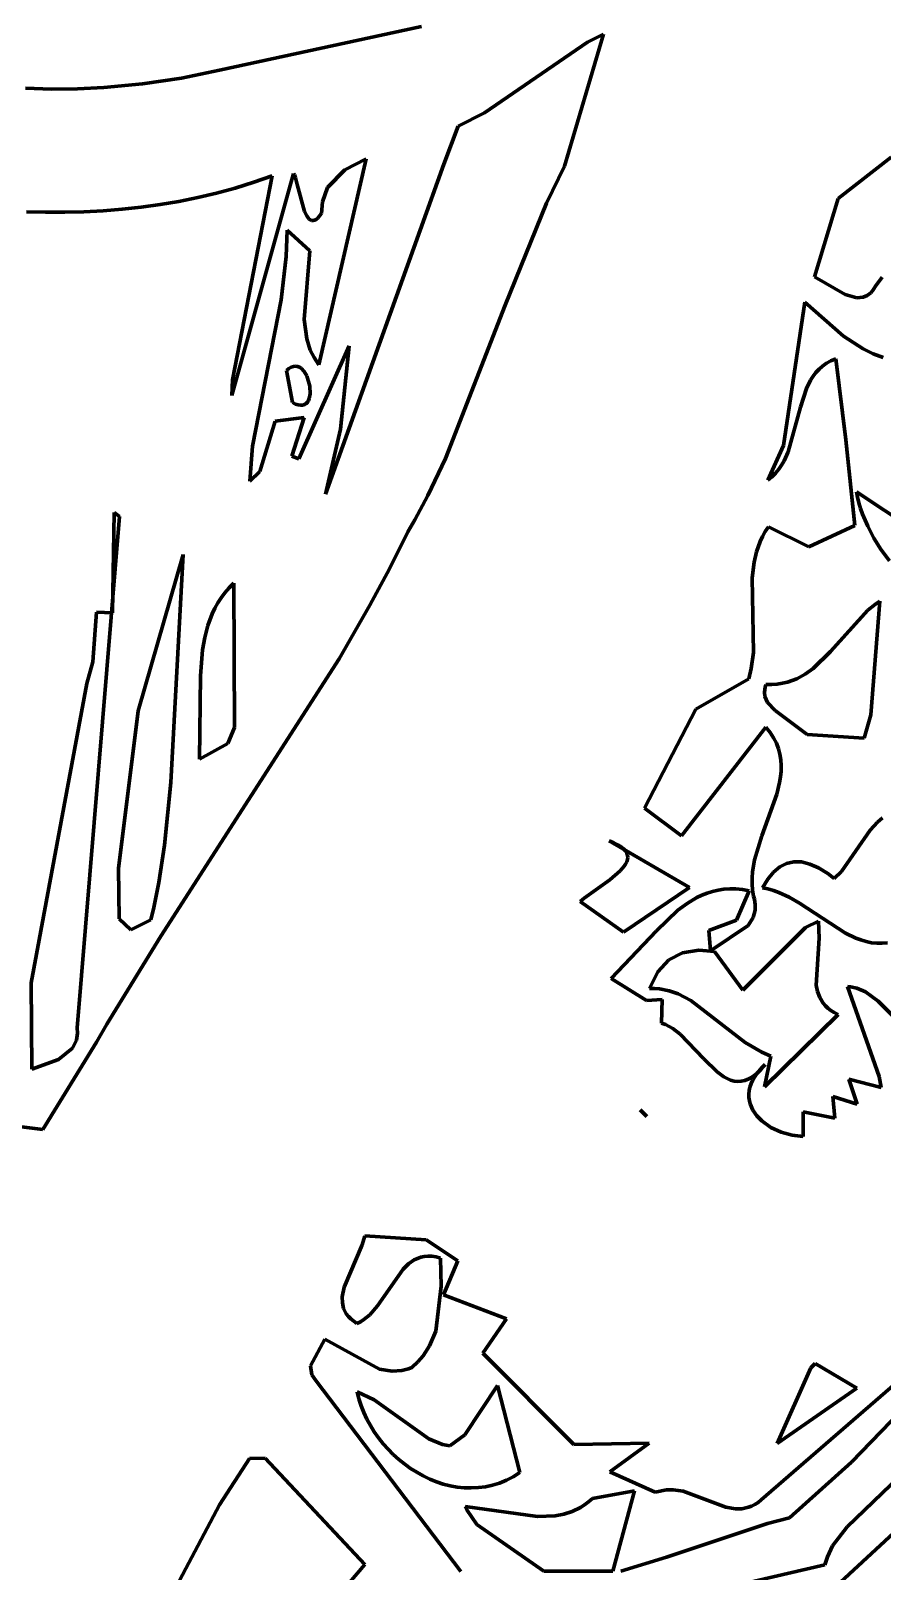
# Model space of a CAD drawing. Header units: millimetres. Extents: x 0 to 14.2, y 0 to 19.5.
# Drawn here: x 8.702 to 9.452, y 8.243 to 9.6 of the extents above; entities that cross this region are included whole.
import ezdxf

# ---------------------------------------------------------------- set-up
doc = ezdxf.new("R2010")
doc.units = ezdxf.units.MM
doc.layers.add('color#010101ff', color=7, linetype='CONTINUOUS', lineweight=100)
doc.layers.add('color#fdfdfdff', color=7, linetype='CONTINUOUS', lineweight=100)

msp = doc.modelspace()

# ---------------------------------------------------------------- linework, layer by layer
at = {"layer": 'color#010101ff'}
for p, q in [((8.8687, 9.5654), (9.0465, 9.6039)), ((9.1726, 9.4808), (9.2068, 9.5971)), ((9.2068, 9.5971), (9.1927, 9.59)), ((9.1927, 9.59), (9.1021, 9.528)), ((8.8009, 9.5534), (8.835, 9.5585)), ((8.835, 9.5585), (8.8687, 9.5654)), ((8.6976, 9.5496), (8.7206, 9.5488)), ((8.7206, 9.5488), (8.7436, 9.549)), ((8.7436, 9.549), (8.7666, 9.5501)), ((8.7666, 9.5501), (8.8009, 9.5534)), ((9.1021, 9.528), (9.0787, 9.5161)), ((9.0787, 9.5161), (9.0663, 9.4827)), ((8.9561, 9.3058), (8.9978, 9.4874)), ((8.9978, 9.4874), (8.979, 9.4777)), ((9.4602, 9.4888), (9.4135, 9.4525)), ((8.9338, 9.4743), (8.8796, 9.2788)), ((8.8802, 9.2925), (8.9149, 9.4725)), ((8.9149, 9.4725), (8.8987, 9.4667)), ((8.9342, 9.4739), (8.9338, 9.4743)), ((8.9346, 9.4731), (8.9342, 9.4739)), ((8.9355, 9.4705), (8.9346, 9.4731)), ((9.0663, 9.4827), (8.962, 9.192)), ((8.979, 9.4777), (8.9638, 9.4622)), ((9.1567, 9.4482), (9.1726, 9.4808)), ((8.8823, 9.4616), (8.8659, 9.4571)), ((8.8987, 9.4667), (8.8823, 9.4616)), ((8.937, 9.4648), (8.9355, 9.4705)), ((8.9435, 9.4409), (8.937, 9.4648)), ((8.9638, 9.4622), (8.9592, 9.4495)), ((8.8163, 9.447), (8.7996, 9.4447)), ((8.8329, 9.4498), (8.8163, 9.447)), ((8.8495, 9.4532), (8.8329, 9.4498)), ((8.8659, 9.4571), (8.8495, 9.4532)), ((8.9592, 9.4495), (8.9585, 9.4393)), ((9.1203, 9.3585), (9.1567, 9.4482)), ((9.4135, 9.4525), (9.3927, 9.3833)), ((8.7154, 9.4403), (8.6985, 9.4407)), ((8.7323, 9.4403), (8.7154, 9.4403)), ((8.7492, 9.4407), (8.7323, 9.4403)), ((8.766, 9.4416), (8.7492, 9.4407)), ((8.7828, 9.4429), (8.766, 9.4416)), ((8.7996, 9.4447), (8.7828, 9.4429)), ((8.9454, 9.4372), (8.9435, 9.4409)), ((8.9474, 9.4345), (8.9454, 9.4372)), ((8.9486, 9.4336), (8.9474, 9.4345)), ((8.9497, 9.4331), (8.9486, 9.4336)), ((8.951, 9.433), (8.9497, 9.4331)), ((8.9524, 9.4333), (8.951, 9.433)), ((8.9538, 9.434), (8.9524, 9.4333)), ((8.9553, 9.4352), (8.9538, 9.434)), ((8.9568, 9.437), (8.9553, 9.4352)), ((8.9585, 9.4393), (8.9568, 9.437)), ((8.9274, 9.4013), (8.9281, 9.4245)), ((8.9281, 9.4245), (8.9481, 9.4063)), ((8.9481, 9.4063), (8.9433, 9.3459)), ((8.9228, 9.3631), (8.9274, 9.4013)), ((9.3927, 9.3833), (9.4196, 9.3679)), ((9.4463, 9.3753), (9.4524, 9.3832)), ((9.4196, 9.3679), (9.4298, 9.365)), ((9.4298, 9.365), (9.4355, 9.3654)), ((9.4355, 9.3654), (9.439, 9.3668)), ((9.439, 9.3668), (9.4422, 9.3692)), ((9.4422, 9.3692), (9.4436, 9.3709)), ((9.4436, 9.3709), (9.445, 9.3729)), ((9.445, 9.3729), (9.4463, 9.3753)), ((8.8978, 9.2341), (8.9228, 9.3631)), ((9.0677, 9.2234), (9.1203, 9.3585)), ((9.3842, 9.361), (9.3653, 9.2349)), ((9.4183, 9.3312), (9.3842, 9.361)), ((8.9433, 9.3459), (8.9454, 9.3287)), ((8.9454, 9.3287), (8.9486, 9.3187)), ((9.4354, 9.32), (9.4183, 9.3312)), ((8.9829, 9.3226), (8.9386, 9.223)), ((8.9486, 9.3187), (8.9519, 9.3122)), ((8.9519, 9.3122), (8.9561, 9.3058)), ((8.9752, 9.2491), (8.9829, 9.3226)), ((9.4032, 9.3072), (9.4071, 9.3093)), ((9.4071, 9.3093), (9.4114, 9.3111)), ((9.4114, 9.3111), (9.4203, 9.2397)), ((9.4442, 9.3156), (9.4354, 9.32)), ((9.4532, 9.3122), (9.4442, 9.3156)), ((8.9297, 9.3027), (8.9276, 9.301)), ((8.9276, 9.301), (8.933, 9.2726)), ((8.9318, 9.3039), (8.9297, 9.3027)), ((8.9337, 9.3045), (8.9318, 9.3039)), ((8.9356, 9.3047), (8.9337, 9.3045)), ((8.9373, 9.3045), (8.9356, 9.3047)), ((8.939, 9.3038), (8.9373, 9.3045)), ((8.9406, 9.3028), (8.939, 9.3038)), ((8.9433, 9.3), (8.9406, 9.3028)), ((8.9456, 9.2962), (8.9433, 9.3)), ((8.9483, 9.2871), (8.9456, 9.2962)), ((9.3892, 9.2924), (9.3914, 9.2958)), ((9.3914, 9.2958), (9.3939, 9.299)), ((9.3939, 9.299), (9.3967, 9.302)), ((9.3967, 9.302), (9.3998, 9.3047)), ((9.3998, 9.3047), (9.4032, 9.3072)), ((8.8796, 9.2788), (8.8802, 9.2925)), ((8.9485, 9.2802), (8.9483, 9.2871)), ((9.3803, 9.2685), (9.3856, 9.285)), ((9.3856, 9.285), (9.3892, 9.2924)), ((8.933, 9.2726), (8.9356, 9.2713)), ((8.9356, 9.2713), (8.9379, 9.2705)), ((8.9379, 9.2705), (8.9401, 9.2702)), ((8.9401, 9.2702), (8.9419, 9.2703)), ((8.9419, 9.2703), (8.9435, 9.2709)), ((8.9435, 9.2709), (8.9449, 9.2718)), ((8.9449, 9.2718), (8.9461, 9.273)), ((8.9461, 9.273), (8.947, 9.2745)), ((8.947, 9.2745), (8.9477, 9.2762)), ((8.9477, 9.2762), (8.9485, 9.2802)), ((9.3696, 9.2292), (9.3803, 9.2685)), ((8.9177, 9.2563), (8.9042, 9.2119)), ((8.9433, 9.2596), (8.9177, 9.2563)), ((8.9323, 9.2254), (8.9433, 9.2596)), ((8.962, 9.192), (8.9752, 9.2491)), ((8.8953, 9.2033), (8.8978, 9.2341)), ((9.3653, 9.2349), (9.3517, 9.2043)), ((9.3659, 9.2212), (9.3696, 9.2292)), ((9.4203, 9.2397), (9.4281, 9.1642)), ((8.9386, 9.223), (8.9323, 9.2254)), ((9.052, 9.1906), (9.0677, 9.2234)), ((9.3611, 9.2138), (9.3637, 9.2174)), ((9.3637, 9.2174), (9.3659, 9.2212)), ((8.9042, 9.2119), (8.8953, 9.2033)), ((9.3517, 9.2043), (9.3552, 9.2073)), ((9.3552, 9.2073), (9.3583, 9.2104)), ((9.3583, 9.2104), (9.3611, 9.2138)), ((9.0406, 9.1693), (9.052, 9.1906)), ((9.4305, 9.1893), (9.4296, 9.194)), ((9.4296, 9.194), (9.4793, 9.1612)), ((9.4317, 9.1844), (9.4305, 9.1893)), ((8.7744, 9.0874), (8.7759, 9.1759)), ((8.7759, 9.1759), (8.7805, 9.1723)), ((9.4332, 9.1793), (9.4317, 9.1844)), ((9.435, 9.1742), (9.4332, 9.1793)), ((9.4395, 9.1637), (9.435, 9.1742)), ((8.7805, 9.1723), (8.7432, 8.7218)), ((9.0346, 9.1587), (9.0406, 9.1693)), ((9.352, 9.1632), (9.3492, 9.1589)), ((9.3878, 9.1456), (9.352, 9.1632)), ((9.4281, 9.1642), (9.3878, 9.1456)), ((9.445, 9.1532), (9.4395, 9.1637)), ((9.0183, 9.1262), (9.0346, 9.1587)), ((9.3447, 9.1501), (9.3415, 9.1412)), ((9.3468, 9.1545), (9.3447, 9.1501)), ((9.3492, 9.1589), (9.3468, 9.1545)), ((9.4515, 9.143), (9.445, 9.1532)), ((8.7971, 9.0011), (8.8365, 9.1387)), ((8.8365, 9.1387), (8.8257, 8.938)), ((9.3415, 9.1412), (9.3394, 9.1321)), ((9.4588, 9.1333), (9.4515, 9.143)), ((9.0011, 9.0941), (9.0183, 9.1262)), ((9.3394, 9.1321), (9.3378, 9.1183)), ((8.8734, 9.1051), (8.8771, 9.1094)), ((8.8771, 9.1094), (8.8811, 9.1134)), ((8.8811, 9.1134), (8.8817, 8.9864)), ((9.3378, 9.1183), (9.3388, 9.0523)), ((8.8645, 9.0914), (8.8671, 9.0961)), ((8.8671, 9.0961), (8.8701, 9.1007)), ((8.8701, 9.1007), (8.8734, 9.1051)), ((8.974, 9.0469), (9.0011, 9.0941)), ((9.4395, 9.0897), (9.4464, 9.0951)), ((9.4502, 9.0976), (9.4423, 8.9974)), ((9.4464, 9.0951), (9.4502, 9.0976)), ((8.7569, 9.0442), (8.7602, 9.0879)), ((8.7602, 9.0879), (8.7744, 9.0874)), ((8.8584, 9.0763), (8.8622, 9.0865)), ((8.8622, 9.0865), (8.8645, 9.0914)), ((9.4068, 9.0534), (9.4395, 9.0897)), ((8.8537, 9.0547), (8.8556, 9.0657)), ((8.8556, 9.0657), (8.8584, 9.0763)), ((8.8518, 9.032), (8.8537, 9.0547)), ((9.3388, 9.0523), (9.337, 9.0383)), ((9.3914, 9.0383), (9.4068, 9.0534)), ((8.7518, 9.025), (8.7569, 9.0442)), ((8.8169, 8.8024), (8.974, 9.0469)), ((9.337, 9.0383), (9.3347, 9.0291)), ((9.3845, 9.0334), (9.3914, 9.0383)), ((8.7028, 8.7614), (8.7518, 9.025)), ((8.8509, 8.9586), (8.8518, 9.032)), ((9.3347, 9.0291), (9.2881, 9.0024)), ((9.3499, 9.0241), (9.355, 9.0241)), ((9.355, 9.0241), (9.3599, 9.0245)), ((9.3599, 9.0245), (9.3645, 9.0253)), ((9.3645, 9.0253), (9.3689, 9.0263)), ((9.3689, 9.0263), (9.3731, 9.0277)), ((9.3731, 9.0277), (9.3771, 9.0293)), ((9.3771, 9.0293), (9.3845, 9.0334)), ((9.3486, 9.0175), (9.3492, 9.0218)), ((9.349, 9.0137), (9.3486, 9.0175)), ((9.3512, 9.0085), (9.349, 9.0137)), ((9.3492, 9.0218), (9.3499, 9.0241)), ((8.7796, 8.8622), (8.7971, 9.0011)), ((9.2881, 9.0024), (9.243, 8.9152)), ((9.3581, 9.0012), (9.3512, 9.0085)), ((9.3861, 8.9803), (9.3581, 9.0012)), ((9.4423, 8.9974), (9.4364, 8.9771)), ((8.8817, 8.9864), (8.8759, 8.9722)), ((9.2755, 8.8908), (9.3498, 8.9867)), ((9.3498, 8.9867), (9.3536, 8.982)), ((8.8759, 8.9722), (8.8509, 8.9586)), ((9.3536, 8.982), (9.3566, 8.9773)), ((9.3566, 8.9773), (9.3591, 8.9725)), ((9.3591, 8.9725), (9.3609, 8.9677)), ((9.4364, 8.9771), (9.3861, 8.9803)), ((9.3609, 8.9677), (9.3622, 8.9629)), ((9.3622, 8.9629), (9.363, 8.9579)), ((9.363, 8.9579), (9.3633, 8.953)), ((9.3627, 8.943), (9.3619, 8.9379)), ((9.3632, 8.948), (9.3627, 8.943)), ((9.3633, 8.953), (9.3632, 8.948)), ((8.8257, 8.938), (8.8203, 8.8826)), ((9.3619, 8.9379), (9.3594, 8.9276)), ((9.3594, 8.9276), (9.3463, 8.891)), ((9.243, 8.9152), (9.2755, 8.8908)), ((9.4417, 8.8959), (9.448, 8.9031)), ((9.448, 8.9031), (9.4525, 8.9068)), ((9.3463, 8.891), (9.3399, 8.8698)), ((9.4165, 8.8595), (9.4417, 8.8959)), ((8.8203, 8.8826), (8.8151, 8.8497)), ((9.2119, 8.8864), (9.216, 8.8848)), ((9.2826, 8.8454), (9.2119, 8.8864)), ((9.216, 8.8848), (9.2195, 8.883)), ((9.2195, 8.883), (9.2223, 8.8813)), ((9.2223, 8.8813), (9.2245, 8.8795)), ((9.2245, 8.8795), (9.2262, 8.8776)), ((9.2262, 8.8776), (9.2273, 8.8757)), ((9.2273, 8.8757), (9.228, 8.8738)), ((8.7803, 8.8177), (8.7796, 8.8622)), ((9.225, 8.8641), (9.2216, 8.8602)), ((9.2263, 8.8661), (9.225, 8.8641)), ((9.2273, 8.868), (9.2263, 8.8661)), ((9.228, 8.87), (9.2273, 8.868)), ((9.228, 8.8738), (9.2282, 8.8719)), ((9.2282, 8.8719), (9.228, 8.87)), ((9.3399, 8.8698), (9.3381, 8.8592)), ((9.3566, 8.859), (9.3621, 8.8636)), ((9.3621, 8.8636), (9.3681, 8.8666)), ((9.3681, 8.8666), (9.3745, 8.8681)), ((9.3745, 8.8681), (9.3813, 8.8679)), ((9.3813, 8.8679), (9.3886, 8.8661)), ((9.3886, 8.8661), (9.3963, 8.8626)), ((9.3963, 8.8626), (9.4044, 8.8576)), ((8.8151, 8.8497), (8.8107, 8.8278)), ((9.2123, 8.8523), (9.1898, 8.8361)), ((9.2216, 8.8602), (9.2123, 8.8523)), ((9.3381, 8.8592), (9.3377, 8.8538)), ((9.3377, 8.8538), (9.3377, 8.8485)), ((9.3377, 8.8485), (9.3381, 8.8432)), ((9.3468, 8.845), (9.3515, 8.8528)), ((9.3515, 8.8528), (9.3566, 8.859)), ((9.4044, 8.8576), (9.4101, 8.8534)), ((9.4101, 8.8534), (9.4165, 8.8595)), ((9.1898, 8.8361), (9.1863, 8.833)), ((9.2243, 8.8062), (9.2826, 8.8454)), ((9.2889, 8.8365), (9.2804, 8.8314)), ((9.2934, 8.8387), (9.2889, 8.8365)), ((9.298, 8.8405), (9.2934, 8.8387)), ((9.3028, 8.842), (9.298, 8.8405)), ((9.3077, 8.8431), (9.3028, 8.842)), ((9.3128, 8.8439), (9.3077, 8.8431)), ((9.3181, 8.8443), (9.3128, 8.8439)), ((9.3235, 8.8442), (9.3181, 8.8443)), ((9.3292, 8.8436), (9.3235, 8.8442)), ((9.3239, 8.8167), (9.3351, 8.8426)), ((9.3351, 8.8426), (9.3292, 8.8436)), ((9.3381, 8.8432), (9.339, 8.8379)), ((9.339, 8.8379), (9.3397, 8.8352)), ((9.3397, 8.8352), (9.3405, 8.8301)), ((9.3516, 8.8441), (9.3468, 8.845)), ((9.3564, 8.8428), (9.3516, 8.8441)), ((9.3611, 8.8411), (9.3564, 8.8428)), ((9.3704, 8.8368), (9.3611, 8.8411)), ((9.3795, 8.8316), (9.3704, 8.8368)), ((8.8107, 8.8278), (8.8081, 8.817)), ((9.1863, 8.833), (9.2243, 8.8062)), ((9.2723, 8.8253), (9.2534, 8.8072)), ((9.2804, 8.8314), (9.2723, 8.8253)), ((9.3404, 8.8254), (9.3387, 8.8191)), ((9.3405, 8.8301), (9.3404, 8.8254)), ((9.42, 8.8053), (9.3795, 8.8316)), ((8.7906, 8.8081), (8.7803, 8.8177)), ((8.8081, 8.817), (8.7906, 8.8081)), ((9.2534, 8.8072), (9.2137, 8.7651)), ((9.2995, 8.8075), (9.3239, 8.8167)), ((9.3012, 8.7895), (9.2995, 8.8075)), ((9.3342, 8.8119), (9.3012, 8.7895)), ((9.3294, 8.7549), (9.3846, 8.8101)), ((9.3387, 8.8191), (9.3342, 8.8119)), ((9.3846, 8.8101), (9.3962, 8.8157)), ((9.3962, 8.8157), (9.3967, 8.8008)), ((8.7693, 8.725), (8.8169, 8.8024)), ((9.3967, 8.8008), (9.3942, 8.7595)), ((9.4291, 8.8009), (9.42, 8.8053)), ((9.4336, 8.7992), (9.4291, 8.8009)), ((9.4382, 8.7978), (9.4336, 8.7992)), ((9.4428, 8.7968), (9.4382, 8.7978)), ((9.4475, 8.7963), (9.4428, 8.7968)), ((9.4522, 8.7963), (9.4475, 8.7963)), ((9.4569, 8.7968), (9.4522, 8.7963)), ((9.2547, 8.7711), (9.2644, 8.7816)), ((9.2644, 8.7816), (9.2765, 8.788)), ((9.2765, 8.788), (9.2908, 8.7902)), ((9.2908, 8.7902), (9.3045, 8.789)), ((9.3045, 8.789), (9.3294, 8.7549)), ((9.2472, 8.7565), (9.2547, 8.7711)), ((8.7034, 8.6855), (8.7028, 8.7614)), ((9.2137, 8.7651), (9.2446, 8.746)), ((9.2518, 8.7564), (9.2472, 8.7565)), ((9.2562, 8.756), (9.2518, 8.7564)), ((9.2646, 8.7544), (9.2562, 8.756)), ((9.2725, 8.7517), (9.2646, 8.7544)), ((9.3942, 8.7595), (9.3954, 8.7538)), ((9.3954, 8.7538), (9.3974, 8.7484)), ((9.4495, 8.6788), (9.4216, 8.7581)), ((9.4216, 8.7581), (9.4245, 8.7578)), ((9.4245, 8.7578), (9.43, 8.7566)), ((9.43, 8.7566), (9.4376, 8.7534)), ((9.4376, 8.7534), (9.4488, 8.7452)), ((9.2446, 8.746), (9.2586, 8.7467)), ((9.2586, 8.7467), (9.2578, 8.726)), ((9.2837, 8.746), (9.2725, 8.7517)), ((9.3315, 8.709), (9.2837, 8.746)), ((9.3974, 8.7484), (9.4004, 8.7435)), ((9.4004, 8.7435), (9.4023, 8.7412)), ((9.4023, 8.7412), (9.4045, 8.7391)), ((9.4488, 8.7452), (9.4858, 8.7083)), ((9.2578, 8.726), (9.2613, 8.7248)), ((9.4134, 8.7336), (9.3487, 8.6698)), ((9.4045, 8.7391), (9.4071, 8.7371)), ((9.4071, 8.7371), (9.4101, 8.7353)), ((9.4101, 8.7353), (9.4134, 8.7336)), ((8.7436, 8.717), (8.7426, 8.7108)), ((8.7432, 8.7218), (8.7436, 8.717)), ((8.7602, 8.7093), (8.7693, 8.725)), ((9.2613, 8.7248), (9.2647, 8.7231)), ((9.2647, 8.7231), (9.268, 8.7211)), ((9.268, 8.7211), (9.2744, 8.7162)), ((9.2744, 8.7162), (9.2953, 8.6945)), ((8.7131, 8.6321), (8.7602, 8.7093)), ((8.7392, 8.7039), (8.7269, 8.694)), ((8.7426, 8.7108), (8.7392, 8.7039)), ((9.3463, 8.7002), (9.3315, 8.709)), ((9.3543, 8.6969), (9.3463, 8.7002)), ((8.7269, 8.694), (8.7034, 8.6855)), ((9.2953, 8.6945), (9.3068, 8.683)), ((9.3418, 8.6816), (9.3454, 8.6851)), ((9.3457, 8.686), (9.3428, 8.6827)), ((9.3454, 8.6851), (9.3492, 8.6894)), ((9.3492, 8.6894), (9.3457, 8.686)), ((9.3487, 8.6698), (9.3543, 8.6969)), ((9.3068, 8.683), (9.3127, 8.6787)), ((9.3127, 8.6787), (9.3156, 8.677)), ((9.3156, 8.677), (9.3187, 8.6758)), ((9.3187, 8.6758), (9.3218, 8.6749)), ((9.3218, 8.6749), (9.3249, 8.6746)), ((9.3249, 8.6746), (9.3281, 8.6748)), ((9.3281, 8.6748), (9.3314, 8.6755)), ((9.3314, 8.6755), (9.3348, 8.6769)), ((9.3348, 8.6769), (9.3382, 8.6789)), ((9.3368, 8.6728), (9.3357, 8.6696)), ((9.3384, 8.6761), (9.3368, 8.6728)), ((9.3382, 8.6789), (9.3418, 8.6816)), ((9.3403, 8.6793), (9.3384, 8.6761)), ((9.3428, 8.6827), (9.3403, 8.6793)), ((9.4301, 8.6544), (9.423, 8.6767)), ((9.423, 8.6767), (9.4515, 8.6691)), ((9.4515, 8.6691), (9.4495, 8.6788)), ((9.3351, 8.6665), (9.3348, 8.6634)), ((9.3348, 8.6634), (9.3348, 8.6604)), ((9.3348, 8.6604), (9.3353, 8.6575)), ((9.3357, 8.6696), (9.3351, 8.6665)), ((9.4106, 8.6423), (9.4088, 8.6613)), ((9.4088, 8.6613), (9.4301, 8.6544)), ((9.2391, 8.6495), (9.2451, 8.6436)), ((9.2451, 8.6436), (9.2391, 8.6495)), ((9.3353, 8.6575), (9.336, 8.6547)), ((9.336, 8.6547), (9.3384, 8.6493)), ((9.3384, 8.6493), (9.3419, 8.6443)), ((9.3419, 8.6443), (9.3463, 8.6398)), ((9.3827, 8.6261), (9.3827, 8.6479)), ((9.3827, 8.6479), (9.4106, 8.6423)), ((8.6894, 8.6351), (8.7131, 8.6321)), ((9.3463, 8.6398), (9.3543, 8.6341)), ((9.3543, 8.6341), (9.3634, 8.6298)), ((9.3634, 8.6298), (9.373, 8.6271)), ((9.373, 8.6271), (9.3827, 8.6261)), ((9.4251, 8.3391), (9.6675, 8.5899)), ((8.9967, 8.5385), (8.9943, 8.5307)), ((9.0506, 8.5349), (8.9967, 8.5385)), ((8.9943, 8.5307), (8.9783, 8.4933)), ((9.0784, 8.5166), (9.0506, 8.5349)), ((9.0079, 8.4769), (9.0305, 8.5093)), ((9.0305, 8.5093), (9.0351, 8.5138)), ((9.0351, 8.5138), (9.0402, 8.5173)), ((9.0402, 8.5173), (9.0429, 8.5187)), ((9.0429, 8.5187), (9.0459, 8.5197)), ((9.0459, 8.5197), (9.0489, 8.5204)), ((9.0489, 8.5204), (9.0522, 8.5206)), ((9.0522, 8.5206), (9.0557, 8.5205)), ((9.0557, 8.5205), (9.0594, 8.52)), ((9.0594, 8.52), (9.0634, 8.5189)), ((9.0634, 8.5189), (9.0639, 8.4942)), ((9.0659, 8.4866), (9.0784, 8.5166)), ((8.9783, 8.4933), (8.9767, 8.4849)), ((8.9767, 8.4849), (8.9768, 8.4796)), ((9.0639, 8.4942), (9.059, 8.4547)), ((9.1215, 8.4653), (9.0659, 8.4866)), ((8.9768, 8.4796), (8.9779, 8.4745)), ((8.9779, 8.4745), (8.979, 8.4721)), ((8.979, 8.4721), (8.9803, 8.4697)), ((8.9803, 8.4697), (8.9821, 8.4675)), ((8.9956, 8.4647), (9.0009, 8.469)), ((9.0009, 8.469), (9.0079, 8.4769)), ((8.9821, 8.4675), (8.9842, 8.4653)), ((8.9842, 8.4653), (8.9868, 8.4633)), ((8.9868, 8.4633), (8.9897, 8.4614)), ((8.9897, 8.4614), (8.9928, 8.4629)), ((8.9928, 8.4629), (8.9956, 8.4647)), ((9.059, 8.4547), (9.0537, 8.4417)), ((9.1006, 8.4351), (9.1215, 8.4653)), ((8.9613, 8.4475), (8.9487, 8.424)), ((9.0096, 8.421), (8.9613, 8.4475)), ((9.0537, 8.4417), (9.0481, 8.4328)), ((9.0434, 8.4275), (9.038, 8.4226)), ((9.0481, 8.4328), (9.0434, 8.4275)), ((9.1806, 8.3548), (9.1006, 8.4351)), ((8.9487, 8.424), (8.9498, 8.4161)), ((8.9498, 8.4161), (8.9536, 8.4111)), ((9.0207, 8.4193), (9.0096, 8.421)), ((9.0293, 8.42), (9.0207, 8.4193)), ((9.0351, 8.4215), (9.0293, 8.42)), ((9.038, 8.4226), (9.0351, 8.4215)), ((9.4794, 8.4218), (9.3457, 8.3059)), ((9.3894, 8.4223), (9.3599, 8.3556)), ((9.3932, 8.4262), (9.3894, 8.4223)), ((9.4298, 8.4044), (9.3932, 8.4262)), ((8.9536, 8.4111), (9.0811, 8.2427)), ((8.9898, 8.401), (9.0047, 8.3941)), ((8.9914, 8.3949), (8.9898, 8.401)), ((9.0846, 8.3633), (9.1135, 8.4067)), ((9.1135, 8.4067), (9.1332, 8.33)), ((9.3599, 8.3556), (9.4298, 8.4044)), ((8.9933, 8.3888), (8.9914, 8.3949)), ((8.9957, 8.3829), (8.9933, 8.3888)), ((9.0047, 8.3941), (9.053, 8.3596)), ((8.9984, 8.377), (8.9957, 8.3829)), ((9.0015, 8.3714), (8.9984, 8.377)), ((9.0049, 8.3659), (9.0015, 8.3714)), ((9.0087, 8.3606), (9.0049, 8.3659)), ((9.0128, 8.3554), (9.0087, 8.3606)), ((9.053, 8.3596), (9.065, 8.3548)), ((9.0715, 8.3534), (9.0846, 8.3633)), ((9.0171, 8.3506), (9.0128, 8.3554)), ((9.0217, 8.3459), (9.0171, 8.3506)), ((9.0266, 8.3415), (9.0217, 8.3459)), ((9.065, 8.3548), (9.0715, 8.3534)), ((9.2469, 8.356), (9.1806, 8.3548)), ((9.2125, 8.3307), (9.2469, 8.356)), ((9.4034, 8.2223), (9.5481, 8.356)), ((8.895, 8.3425), (8.8685, 8.3015)), ((8.9089, 8.3426), (8.895, 8.3425)), ((8.9966, 8.2491), (8.9089, 8.3426)), ((9.0317, 8.3374), (9.0266, 8.3415)), ((9.0369, 8.3337), (9.0317, 8.3374)), ((9.0424, 8.3302), (9.0369, 8.3337)), ((9.3707, 8.2902), (9.4251, 8.3391)), ((9.048, 8.3271), (9.0424, 8.3302)), ((9.0538, 8.3243), (9.048, 8.3271)), ((9.0597, 8.3219), (9.0538, 8.3243)), ((9.0657, 8.3199), (9.0597, 8.3219)), ((9.0718, 8.3184), (9.0657, 8.3199)), ((9.1091, 8.3188), (9.1029, 8.3175)), ((9.1153, 8.3207), (9.1091, 8.3188)), ((9.1214, 8.3232), (9.1153, 8.3207)), ((9.1274, 8.3263), (9.1214, 8.3232)), ((9.1332, 8.33), (9.1274, 8.3263)), ((9.2524, 8.3128), (9.2125, 8.3307)), ((9.4674, 8.3264), (9.4213, 8.2822)), ((9.078, 8.3172), (9.0718, 8.3184)), ((9.0842, 8.3166), (9.078, 8.3172)), ((9.0904, 8.3164), (9.0842, 8.3166)), ((9.0967, 8.3167), (9.0904, 8.3164)), ((9.1029, 8.3175), (9.0967, 8.3167)), ((9.1936, 8.3041), (9.1971, 8.307)), ((9.1971, 8.307), (9.234, 8.3139)), ((9.234, 8.3139), (9.215, 8.2432)), ((9.2623, 8.3147), (9.2524, 8.3128)), ((9.2682, 8.3149), (9.2623, 8.3147)), ((9.277, 8.3135), (9.2682, 8.3149)), ((9.3145, 8.2995), (9.277, 8.3135)), ((9.3457, 8.3059), (9.3429, 8.3037)), ((8.8685, 8.3015), (8.781, 8.1361)), ((9.0864, 8.2972), (9.0849, 8.3001)), ((9.0849, 8.3001), (9.1488, 8.2914)), ((9.0954, 8.2842), (9.0864, 8.2972)), ((9.1488, 8.2914), (9.1643, 8.2919)), ((9.1643, 8.2919), (9.1719, 8.2933)), ((9.1719, 8.2933), (9.1793, 8.2957)), ((9.1793, 8.2957), (9.1866, 8.2993)), ((9.1866, 8.2993), (9.1901, 8.3015)), ((9.1901, 8.3015), (9.1936, 8.3041)), ((9.3231, 8.298), (9.3145, 8.2995)), ((9.3287, 8.2981), (9.3231, 8.298)), ((9.3344, 8.2994), (9.3287, 8.2981)), ((9.3372, 8.3004), (9.3344, 8.2994)), ((9.34, 8.3019), (9.3372, 8.3004)), ((9.3429, 8.3037), (9.34, 8.3019)), ((9.1543, 8.2432), (9.0954, 8.2842)), ((9.2623, 8.2555), (9.3513, 8.2852)), ((9.3513, 8.2852), (9.3707, 8.2902)), ((9.4213, 8.2822), (9.4086, 8.2655)), ((9.4086, 8.2655), (9.404, 8.2558)), ((9.2222, 8.243), (9.2623, 8.2555)), ((9.404, 8.2558), (9.4017, 8.2487)), ((8.9534, 8.1983), (8.9966, 8.2491)), ((9.215, 8.2432), (9.1543, 8.2432)), ((9.4017, 8.2487), (9.2242, 8.2076))]:
    msp.add_line(p, q, dxfattribs=at)
at = {"layer": 'color#fdfdfdff'}
for p, q in [((9.0465, 9.6039), (8.8687, 9.5654)), ((9.2068, 9.5971), (9.1726, 9.4808)), ((9.1927, 9.59), (9.2068, 9.5971)), ((9.1021, 9.528), (9.1927, 9.59)), ((8.835, 9.5585), (8.8009, 9.5534)), ((8.8687, 9.5654), (8.835, 9.5585)), ((8.7206, 9.5488), (8.6976, 9.5496)), ((8.7436, 9.549), (8.7206, 9.5488)), ((8.7666, 9.5501), (8.7436, 9.549)), ((8.8009, 9.5534), (8.7666, 9.5501)), ((9.0787, 9.5161), (9.1021, 9.528)), ((9.0663, 9.4827), (9.0787, 9.5161)), ((8.9978, 9.4874), (8.9561, 9.3058)), ((8.979, 9.4777), (8.9978, 9.4874)), ((9.4135, 9.4525), (9.4602, 9.4888)), ((8.8796, 9.2788), (8.9338, 9.4743)), ((8.9149, 9.4725), (8.8802, 9.2925)), ((8.8987, 9.4667), (8.9149, 9.4725)), ((8.9338, 9.4743), (8.9342, 9.4739)), ((8.9342, 9.4739), (8.9346, 9.4731)), ((8.9346, 9.4731), (8.9355, 9.4705)), ((8.962, 9.192), (9.0663, 9.4827)), ((8.9638, 9.4622), (8.979, 9.4777)), ((9.1726, 9.4808), (9.1567, 9.4482)), ((8.8659, 9.4571), (8.8823, 9.4616)), ((8.8823, 9.4616), (8.8987, 9.4667)), ((8.9355, 9.4705), (8.937, 9.4648)), ((8.937, 9.4648), (8.9435, 9.4409)), ((8.9592, 9.4495), (8.9638, 9.4622)), ((8.7996, 9.4447), (8.8163, 9.447)), ((8.8163, 9.447), (8.8329, 9.4498)), ((8.8329, 9.4498), (8.8495, 9.4532)), ((8.8495, 9.4532), (8.8659, 9.4571)), ((8.9585, 9.4393), (8.9592, 9.4495)), ((9.1567, 9.4482), (9.1203, 9.3585)), ((9.3927, 9.3833), (9.4135, 9.4525)), ((8.6985, 9.4407), (8.7154, 9.4403)), ((8.7154, 9.4403), (8.7323, 9.4403)), ((8.7323, 9.4403), (8.7492, 9.4407)), ((8.7492, 9.4407), (8.766, 9.4416)), ((8.766, 9.4416), (8.7828, 9.4429)), ((8.7828, 9.4429), (8.7996, 9.4447)), ((8.9435, 9.4409), (8.9454, 9.4372)), ((8.9454, 9.4372), (8.9474, 9.4345)), ((8.9474, 9.4345), (8.9486, 9.4336)), ((8.9486, 9.4336), (8.9497, 9.4331)), ((8.9497, 9.4331), (8.951, 9.433)), ((8.951, 9.433), (8.9524, 9.4333)), ((8.9524, 9.4333), (8.9538, 9.434)), ((8.9538, 9.434), (8.9553, 9.4352)), ((8.9553, 9.4352), (8.9568, 9.437)), ((8.9568, 9.437), (8.9585, 9.4393)), ((8.9281, 9.4245), (8.9274, 9.4013)), ((8.9481, 9.4063), (8.9281, 9.4245)), ((8.9433, 9.3459), (8.9481, 9.4063)), ((8.9274, 9.4013), (8.9228, 9.3631)), ((9.4196, 9.3679), (9.3927, 9.3833)), ((9.4524, 9.3832), (9.4463, 9.3753)), ((9.4298, 9.365), (9.4196, 9.3679)), ((9.4355, 9.3654), (9.4298, 9.365)), ((9.439, 9.3668), (9.4355, 9.3654)), ((9.4422, 9.3692), (9.439, 9.3668)), ((9.4436, 9.3709), (9.4422, 9.3692)), ((9.445, 9.3729), (9.4436, 9.3709)), ((9.4463, 9.3753), (9.445, 9.3729)), ((8.9228, 9.3631), (8.8978, 9.2341)), ((9.1203, 9.3585), (9.0677, 9.2234)), ((9.3653, 9.2349), (9.3842, 9.361)), ((9.3842, 9.361), (9.4183, 9.3312)), ((8.9454, 9.3287), (8.9433, 9.3459)), ((8.9486, 9.3187), (8.9454, 9.3287)), ((9.4183, 9.3312), (9.4354, 9.32)), ((8.9386, 9.223), (8.9829, 9.3226)), ((8.9519, 9.3122), (8.9486, 9.3187)), ((8.9561, 9.3058), (8.9519, 9.3122)), ((8.9829, 9.3226), (8.9752, 9.2491)), ((9.4071, 9.3093), (9.4032, 9.3072)), ((9.4114, 9.3111), (9.4071, 9.3093)), ((9.4203, 9.2397), (9.4114, 9.3111)), ((9.4354, 9.32), (9.4442, 9.3156)), ((9.4442, 9.3156), (9.4532, 9.3122)), ((8.9276, 9.301), (8.9297, 9.3027)), ((8.933, 9.2726), (8.9276, 9.301)), ((8.9297, 9.3027), (8.9318, 9.3039)), ((8.9318, 9.3039), (8.9337, 9.3045)), ((8.9337, 9.3045), (8.9356, 9.3047)), ((8.9356, 9.3047), (8.9373, 9.3045)), ((8.9373, 9.3045), (8.939, 9.3038)), ((8.939, 9.3038), (8.9406, 9.3028)), ((8.9406, 9.3028), (8.9433, 9.3)), ((8.9433, 9.3), (8.9456, 9.2962)), ((8.9456, 9.2962), (8.9483, 9.2871)), ((9.3914, 9.2958), (9.3892, 9.2924)), ((9.3939, 9.299), (9.3914, 9.2958)), ((9.3967, 9.302), (9.3939, 9.299)), ((9.3998, 9.3047), (9.3967, 9.302)), ((9.4032, 9.3072), (9.3998, 9.3047)), ((8.8802, 9.2925), (8.8796, 9.2788)), ((8.9483, 9.2871), (8.9485, 9.2802)), ((9.3856, 9.285), (9.3803, 9.2685)), ((9.3892, 9.2924), (9.3856, 9.285)), ((8.9356, 9.2713), (8.933, 9.2726)), ((8.9379, 9.2705), (8.9356, 9.2713)), ((8.9401, 9.2702), (8.9379, 9.2705)), ((8.9419, 9.2703), (8.9401, 9.2702)), ((8.9435, 9.2709), (8.9419, 9.2703)), ((8.9449, 9.2718), (8.9435, 9.2709)), ((8.9461, 9.273), (8.9449, 9.2718)), ((8.947, 9.2745), (8.9461, 9.273)), ((8.9477, 9.2762), (8.947, 9.2745)), ((8.9485, 9.2802), (8.9477, 9.2762)), ((9.3803, 9.2685), (9.3696, 9.2292)), ((8.9042, 9.2119), (8.9177, 9.2563)), ((8.9177, 9.2563), (8.9433, 9.2596)), ((8.9433, 9.2596), (8.9323, 9.2254)), ((8.9752, 9.2491), (8.962, 9.192)), ((8.8978, 9.2341), (8.8953, 9.2033)), ((9.3517, 9.2043), (9.3653, 9.2349)), ((9.3696, 9.2292), (9.3659, 9.2212)), ((9.4281, 9.1642), (9.4203, 9.2397)), ((8.9323, 9.2254), (8.9386, 9.223)), ((9.0677, 9.2234), (9.052, 9.1906)), ((9.3637, 9.2174), (9.3611, 9.2138)), ((9.3659, 9.2212), (9.3637, 9.2174)), ((8.8953, 9.2033), (8.9042, 9.2119)), ((9.3552, 9.2073), (9.3517, 9.2043)), ((9.3583, 9.2104), (9.3552, 9.2073)), ((9.3611, 9.2138), (9.3583, 9.2104)), ((9.052, 9.1906), (9.0406, 9.1693)), ((9.4793, 9.1612), (9.4296, 9.194)), ((9.4296, 9.194), (9.4305, 9.1893)), ((9.4305, 9.1893), (9.4317, 9.1844)), ((8.7759, 9.1759), (8.7744, 9.0874)), ((8.7805, 9.1723), (8.7759, 9.1759)), ((9.4317, 9.1844), (9.4332, 9.1793)), ((9.4332, 9.1793), (9.435, 9.1742)), ((9.435, 9.1742), (9.4395, 9.1637)), ((8.7432, 8.7218), (8.7805, 9.1723)), ((9.0406, 9.1693), (9.0346, 9.1587)), ((9.3492, 9.1589), (9.352, 9.1632)), ((9.352, 9.1632), (9.3878, 9.1456)), ((9.3878, 9.1456), (9.4281, 9.1642)), ((9.4395, 9.1637), (9.445, 9.1532)), ((9.0346, 9.1587), (9.0183, 9.1262)), ((9.3415, 9.1412), (9.3447, 9.1501)), ((9.3447, 9.1501), (9.3468, 9.1545)), ((9.3468, 9.1545), (9.3492, 9.1589)), ((9.445, 9.1532), (9.4515, 9.143)), ((8.8365, 9.1387), (8.7971, 9.0011)), ((8.8257, 8.938), (8.8365, 9.1387)), ((9.3394, 9.1321), (9.3415, 9.1412)), ((9.4515, 9.143), (9.4588, 9.1333)), ((9.0183, 9.1262), (9.0011, 9.0941)), ((9.3378, 9.1183), (9.3394, 9.1321)), ((8.8771, 9.1094), (8.8734, 9.1051)), ((8.8811, 9.1134), (8.8771, 9.1094)), ((8.8817, 8.9864), (8.8811, 9.1134)), ((9.3388, 9.0523), (9.3378, 9.1183)), ((8.8671, 9.0961), (8.8645, 9.0914)), ((8.8701, 9.1007), (8.8671, 9.0961)), ((8.8734, 9.1051), (8.8701, 9.1007)), ((9.0011, 9.0941), (8.974, 9.0469)), ((9.4464, 9.0951), (9.4395, 9.0897)), ((9.4423, 8.9974), (9.4502, 9.0976)), ((9.4502, 9.0976), (9.4464, 9.0951)), ((8.7602, 9.0879), (8.7569, 9.0442)), ((8.7744, 9.0874), (8.7602, 9.0879)), ((8.8622, 9.0865), (8.8584, 9.0763)), ((8.8645, 9.0914), (8.8622, 9.0865)), ((9.4395, 9.0897), (9.4068, 9.0534)), ((8.8556, 9.0657), (8.8537, 9.0547)), ((8.8584, 9.0763), (8.8556, 9.0657)), ((8.8537, 9.0547), (8.8518, 9.032)), ((9.337, 9.0383), (9.3388, 9.0523)), ((9.4068, 9.0534), (9.3914, 9.0383)), ((8.7569, 9.0442), (8.7518, 9.025)), ((8.974, 9.0469), (8.8169, 8.8024)), ((9.3347, 9.0291), (9.337, 9.0383)), ((9.3914, 9.0383), (9.3845, 9.0334)), ((8.7518, 9.025), (8.7028, 8.7614)), ((8.8518, 9.032), (8.8509, 8.9586)), ((9.2881, 9.0024), (9.3347, 9.0291)), ((9.355, 9.0241), (9.3499, 9.0241)), ((9.3599, 9.0245), (9.355, 9.0241)), ((9.3645, 9.0253), (9.3599, 9.0245)), ((9.3689, 9.0263), (9.3645, 9.0253)), ((9.3731, 9.0277), (9.3689, 9.0263)), ((9.3771, 9.0293), (9.3731, 9.0277)), ((9.3845, 9.0334), (9.3771, 9.0293)), ((9.3492, 9.0218), (9.3486, 9.0175)), ((9.3486, 9.0175), (9.349, 9.0137)), ((9.349, 9.0137), (9.3512, 9.0085)), ((9.3499, 9.0241), (9.3492, 9.0218)), ((8.7971, 9.0011), (8.7796, 8.8622)), ((9.243, 8.9152), (9.2881, 9.0024)), ((9.3512, 9.0085), (9.3581, 9.0012)), ((9.3581, 9.0012), (9.3861, 8.9803)), ((9.4364, 8.9771), (9.4423, 8.9974)), ((8.8759, 8.9722), (8.8817, 8.9864)), ((9.3498, 8.9867), (9.2755, 8.8908)), ((9.3536, 8.982), (9.3498, 8.9867)), ((8.8509, 8.9586), (8.8759, 8.9722)), ((9.3566, 8.9773), (9.3536, 8.982)), ((9.3591, 8.9725), (9.3566, 8.9773)), ((9.3609, 8.9677), (9.3591, 8.9725)), ((9.3861, 8.9803), (9.4364, 8.9771)), ((9.3622, 8.9629), (9.3609, 8.9677)), ((9.363, 8.9579), (9.3622, 8.9629)), ((9.3633, 8.953), (9.363, 8.9579)), ((9.3619, 8.9379), (9.3627, 8.943)), ((9.3627, 8.943), (9.3632, 8.948)), ((9.3632, 8.948), (9.3633, 8.953)), ((8.8203, 8.8826), (8.8257, 8.938)), ((9.3594, 8.9276), (9.3619, 8.9379)), ((9.3463, 8.891), (9.3594, 8.9276)), ((9.2755, 8.8908), (9.243, 8.9152)), ((9.448, 8.9031), (9.4417, 8.8959)), ((9.4525, 8.9068), (9.448, 8.9031)), ((9.3399, 8.8698), (9.3463, 8.891)), ((9.4417, 8.8959), (9.4165, 8.8595)), ((8.8151, 8.8497), (8.8203, 8.8826)), ((9.2119, 8.8864), (9.2826, 8.8454)), ((9.216, 8.8848), (9.2119, 8.8864)), ((9.2195, 8.883), (9.216, 8.8848)), ((9.2223, 8.8813), (9.2195, 8.883)), ((9.2245, 8.8795), (9.2223, 8.8813)), ((9.2262, 8.8776), (9.2245, 8.8795)), ((9.2273, 8.8757), (9.2262, 8.8776)), ((9.228, 8.8738), (9.2273, 8.8757)), ((8.7796, 8.8622), (8.7803, 8.8177)), ((9.2216, 8.8602), (9.225, 8.8641)), ((9.225, 8.8641), (9.2263, 8.8661)), ((9.2263, 8.8661), (9.2273, 8.868)), ((9.2273, 8.868), (9.228, 8.87)), ((9.2282, 8.8719), (9.228, 8.8738)), ((9.228, 8.87), (9.2282, 8.8719)), ((9.3381, 8.8592), (9.3399, 8.8698)), ((9.3621, 8.8636), (9.3566, 8.859)), ((9.3681, 8.8666), (9.3621, 8.8636)), ((9.3745, 8.8681), (9.3681, 8.8666)), ((9.3813, 8.8679), (9.3745, 8.8681)), ((9.3886, 8.8661), (9.3813, 8.8679)), ((9.3963, 8.8626), (9.3886, 8.8661)), ((9.4044, 8.8576), (9.3963, 8.8626)), ((8.8107, 8.8278), (8.8151, 8.8497)), ((9.1898, 8.8361), (9.2123, 8.8523)), ((9.2123, 8.8523), (9.2216, 8.8602)), ((9.3377, 8.8538), (9.3381, 8.8592)), ((9.3377, 8.8485), (9.3377, 8.8538)), ((9.3381, 8.8432), (9.3377, 8.8485)), ((9.3515, 8.8528), (9.3468, 8.845)), ((9.3566, 8.859), (9.3515, 8.8528)), ((9.4101, 8.8534), (9.4044, 8.8576)), ((9.4165, 8.8595), (9.4101, 8.8534)), ((9.1863, 8.833), (9.1898, 8.8361)), ((9.2826, 8.8454), (9.2243, 8.8062)), ((9.2804, 8.8314), (9.2889, 8.8365)), ((9.2889, 8.8365), (9.2934, 8.8387)), ((9.2934, 8.8387), (9.298, 8.8405)), ((9.298, 8.8405), (9.3028, 8.842)), ((9.3028, 8.842), (9.3077, 8.8431)), ((9.3077, 8.8431), (9.3128, 8.8439)), ((9.3128, 8.8439), (9.3181, 8.8443)), ((9.3181, 8.8443), (9.3235, 8.8442)), ((9.3235, 8.8442), (9.3292, 8.8436)), ((9.3351, 8.8426), (9.3239, 8.8167)), ((9.3292, 8.8436), (9.3351, 8.8426)), ((9.339, 8.8379), (9.3381, 8.8432)), ((9.3397, 8.8352), (9.339, 8.8379)), ((9.3405, 8.8301), (9.3397, 8.8352)), ((9.3468, 8.845), (9.3516, 8.8441)), ((9.3516, 8.8441), (9.3564, 8.8428)), ((9.3564, 8.8428), (9.3611, 8.8411)), ((9.3611, 8.8411), (9.3704, 8.8368)), ((9.3704, 8.8368), (9.3795, 8.8316)), ((8.8081, 8.817), (8.8107, 8.8278)), ((9.2243, 8.8062), (9.1863, 8.833)), ((9.2534, 8.8072), (9.2723, 8.8253)), ((9.2723, 8.8253), (9.2804, 8.8314)), ((9.3387, 8.8191), (9.3404, 8.8254)), ((9.3404, 8.8254), (9.3405, 8.8301)), ((9.3795, 8.8316), (9.42, 8.8053)), ((8.7803, 8.8177), (8.7906, 8.8081)), ((8.7906, 8.8081), (8.8081, 8.817)), ((9.2137, 8.7651), (9.2534, 8.8072)), ((9.3239, 8.8167), (9.2995, 8.8075)), ((9.2995, 8.8075), (9.3012, 8.7895)), ((9.3012, 8.7895), (9.3342, 8.8119)), ((9.3846, 8.8101), (9.3294, 8.7549)), ((9.3342, 8.8119), (9.3387, 8.8191)), ((9.3962, 8.8157), (9.3846, 8.8101)), ((9.3967, 8.8008), (9.3962, 8.8157)), ((8.8169, 8.8024), (8.7693, 8.725)), ((9.3942, 8.7595), (9.3967, 8.8008)), ((9.42, 8.8053), (9.4291, 8.8009)), ((9.4291, 8.8009), (9.4336, 8.7992)), ((9.4336, 8.7992), (9.4382, 8.7978)), ((9.4382, 8.7978), (9.4428, 8.7968)), ((9.4428, 8.7968), (9.4475, 8.7963)), ((9.4475, 8.7963), (9.4522, 8.7963)), ((9.4522, 8.7963), (9.4569, 8.7968)), ((9.2644, 8.7816), (9.2547, 8.7711)), ((9.2765, 8.788), (9.2644, 8.7816)), ((9.2908, 8.7902), (9.2765, 8.788)), ((9.3045, 8.789), (9.2908, 8.7902)), ((9.3294, 8.7549), (9.3045, 8.789)), ((9.2547, 8.7711), (9.2472, 8.7565)), ((8.7028, 8.7614), (8.7034, 8.6855)), ((9.2446, 8.746), (9.2137, 8.7651)), ((9.2472, 8.7565), (9.2518, 8.7564)), ((9.2518, 8.7564), (9.2562, 8.756)), ((9.2562, 8.756), (9.2646, 8.7544)), ((9.2646, 8.7544), (9.2725, 8.7517)), ((9.3954, 8.7538), (9.3942, 8.7595)), ((9.3974, 8.7484), (9.3954, 8.7538)), ((9.4245, 8.7578), (9.4216, 8.7581)), ((9.4216, 8.7581), (9.4495, 8.6788)), ((9.43, 8.7566), (9.4245, 8.7578)), ((9.4376, 8.7534), (9.43, 8.7566)), ((9.4488, 8.7452), (9.4376, 8.7534)), ((9.2586, 8.7467), (9.2446, 8.746)), ((9.2578, 8.726), (9.2586, 8.7467)), ((9.2725, 8.7517), (9.2837, 8.746)), ((9.2837, 8.746), (9.3315, 8.709)), ((9.4004, 8.7435), (9.3974, 8.7484)), ((9.4023, 8.7412), (9.4004, 8.7435)), ((9.4045, 8.7391), (9.4023, 8.7412)), ((9.4858, 8.7083), (9.4488, 8.7452)), ((9.2613, 8.7248), (9.2578, 8.726)), ((9.3487, 8.6698), (9.4134, 8.7336)), ((9.4071, 8.7371), (9.4045, 8.7391)), ((9.4101, 8.7353), (9.4071, 8.7371)), ((9.4134, 8.7336), (9.4101, 8.7353)), ((8.7426, 8.7108), (8.7436, 8.717)), ((8.7436, 8.717), (8.7432, 8.7218)), ((8.7693, 8.725), (8.7602, 8.7093)), ((9.2647, 8.7231), (9.2613, 8.7248)), ((9.268, 8.7211), (9.2647, 8.7231)), ((9.2744, 8.7162), (9.268, 8.7211)), ((9.2953, 8.6945), (9.2744, 8.7162)), ((8.7602, 8.7093), (8.7131, 8.6321)), ((8.7269, 8.694), (8.7392, 8.7039)), ((8.7392, 8.7039), (8.7426, 8.7108)), ((9.3315, 8.709), (9.3463, 8.7002)), ((9.3463, 8.7002), (9.3543, 8.6969)), ((8.7034, 8.6855), (8.7269, 8.694)), ((9.3068, 8.683), (9.2953, 8.6945)), ((9.3454, 8.6851), (9.3418, 8.6816)), ((9.3428, 8.6827), (9.3457, 8.686)), ((9.3492, 8.6894), (9.3454, 8.6851)), ((9.3457, 8.686), (9.3492, 8.6894)), ((9.3543, 8.6969), (9.3487, 8.6698)), ((9.3127, 8.6787), (9.3068, 8.683)), ((9.3156, 8.677), (9.3127, 8.6787)), ((9.3187, 8.6758), (9.3156, 8.677)), ((9.3218, 8.6749), (9.3187, 8.6758)), ((9.3249, 8.6746), (9.3218, 8.6749)), ((9.3281, 8.6748), (9.3249, 8.6746)), ((9.3314, 8.6755), (9.3281, 8.6748)), ((9.3348, 8.6769), (9.3314, 8.6755)), ((9.3382, 8.6789), (9.3348, 8.6769)), ((9.3357, 8.6696), (9.3368, 8.6728)), ((9.3368, 8.6728), (9.3384, 8.6761)), ((9.3418, 8.6816), (9.3382, 8.6789)), ((9.3384, 8.6761), (9.3403, 8.6793)), ((9.3403, 8.6793), (9.3428, 8.6827)), ((9.4515, 8.6691), (9.423, 8.6767)), ((9.423, 8.6767), (9.4301, 8.6544)), ((9.4495, 8.6788), (9.4515, 8.6691)), ((9.3348, 8.6634), (9.3351, 8.6665)), ((9.3348, 8.6604), (9.3348, 8.6634)), ((9.3353, 8.6575), (9.3348, 8.6604)), ((9.3351, 8.6665), (9.3357, 8.6696)), ((9.4301, 8.6544), (9.4088, 8.6613)), ((9.4088, 8.6613), (9.4106, 8.6423)), ((9.2391, 8.6495), (9.2451, 8.6436)), ((9.2451, 8.6436), (9.2391, 8.6495)), ((9.336, 8.6547), (9.3353, 8.6575)), ((9.3384, 8.6493), (9.336, 8.6547)), ((9.3419, 8.6443), (9.3384, 8.6493)), ((9.3463, 8.6398), (9.3419, 8.6443)), ((9.4106, 8.6423), (9.3827, 8.6479)), ((9.3827, 8.6479), (9.3827, 8.6261)), ((8.7131, 8.6321), (8.6894, 8.6351)), ((9.3543, 8.6341), (9.3463, 8.6398)), ((9.3634, 8.6298), (9.3543, 8.6341)), ((9.373, 8.6271), (9.3634, 8.6298)), ((9.3827, 8.6261), (9.373, 8.6271)), ((9.6675, 8.5899), (9.4251, 8.3391)), ((8.9943, 8.5307), (8.9967, 8.5385)), ((8.9967, 8.5385), (9.0506, 8.5349)), ((8.9783, 8.4933), (8.9943, 8.5307)), ((9.0506, 8.5349), (9.0784, 8.5166)), ((9.0305, 8.5093), (9.0079, 8.4769)), ((9.0351, 8.5138), (9.0305, 8.5093)), ((9.0402, 8.5173), (9.0351, 8.5138)), ((9.0429, 8.5187), (9.0402, 8.5173)), ((9.0459, 8.5197), (9.0429, 8.5187)), ((9.0489, 8.5204), (9.0459, 8.5197)), ((9.0522, 8.5206), (9.0489, 8.5204)), ((9.0557, 8.5205), (9.0522, 8.5206)), ((9.0594, 8.52), (9.0557, 8.5205)), ((9.0634, 8.5189), (9.0594, 8.52)), ((9.0639, 8.4942), (9.0634, 8.5189)), ((9.0784, 8.5166), (9.0659, 8.4866)), ((8.9767, 8.4849), (8.9783, 8.4933)), ((8.9768, 8.4796), (8.9767, 8.4849)), ((9.059, 8.4547), (9.0639, 8.4942)), ((9.0659, 8.4866), (9.1215, 8.4653)), ((8.9779, 8.4745), (8.9768, 8.4796)), ((8.979, 8.4721), (8.9779, 8.4745)), ((8.9803, 8.4697), (8.979, 8.4721)), ((8.9821, 8.4675), (8.9803, 8.4697)), ((9.0009, 8.469), (8.9956, 8.4647)), ((9.0079, 8.4769), (9.0009, 8.469)), ((8.9842, 8.4653), (8.9821, 8.4675)), ((8.9868, 8.4633), (8.9842, 8.4653)), ((8.9897, 8.4614), (8.9868, 8.4633)), ((8.9928, 8.4629), (8.9897, 8.4614)), ((8.9956, 8.4647), (8.9928, 8.4629)), ((9.0537, 8.4417), (9.059, 8.4547)), ((9.1215, 8.4653), (9.1006, 8.4351)), ((8.9487, 8.424), (8.9613, 8.4475)), ((8.9613, 8.4475), (9.0096, 8.421)), ((9.0481, 8.4328), (9.0537, 8.4417)), ((9.038, 8.4226), (9.0434, 8.4275)), ((9.0434, 8.4275), (9.0481, 8.4328)), ((9.1006, 8.4351), (9.1806, 8.3548)), ((8.9498, 8.4161), (8.9487, 8.424)), ((8.9536, 8.4111), (8.9498, 8.4161)), ((9.0096, 8.421), (9.0207, 8.4193)), ((9.0207, 8.4193), (9.0293, 8.42)), ((9.0293, 8.42), (9.0351, 8.4215)), ((9.0351, 8.4215), (9.038, 8.4226)), ((9.3457, 8.3059), (9.4794, 8.4218)), ((9.3599, 8.3556), (9.3894, 8.4223)), ((9.3894, 8.4223), (9.3932, 8.4262)), ((9.3932, 8.4262), (9.4298, 8.4044)), ((9.0811, 8.2427), (8.9536, 8.4111)), ((8.9898, 8.401), (8.9914, 8.3949)), ((9.0047, 8.3941), (8.9898, 8.401)), ((9.1135, 8.4067), (9.0846, 8.3633)), ((9.1332, 8.33), (9.1135, 8.4067)), ((9.4298, 8.4044), (9.3599, 8.3556)), ((8.9914, 8.3949), (8.9933, 8.3888)), ((8.9933, 8.3888), (8.9957, 8.3829)), ((9.053, 8.3596), (9.0047, 8.3941)), ((8.9957, 8.3829), (8.9984, 8.377)), ((8.9984, 8.377), (9.0015, 8.3714)), ((9.0015, 8.3714), (9.0049, 8.3659)), ((9.0049, 8.3659), (9.0087, 8.3606)), ((9.0087, 8.3606), (9.0128, 8.3554)), ((9.065, 8.3548), (9.053, 8.3596)), ((9.0846, 8.3633), (9.0715, 8.3534)), ((9.0128, 8.3554), (9.0171, 8.3506)), ((9.0171, 8.3506), (9.0217, 8.3459)), ((9.0217, 8.3459), (9.0266, 8.3415)), ((9.0715, 8.3534), (9.065, 8.3548)), ((9.1806, 8.3548), (9.2469, 8.356)), ((9.2469, 8.356), (9.2125, 8.3307)), ((9.5481, 8.356), (9.4034, 8.2223)), ((8.8685, 8.3015), (8.895, 8.3425)), ((8.895, 8.3425), (8.9089, 8.3426)), ((8.9089, 8.3426), (8.9966, 8.2491)), ((9.0266, 8.3415), (9.0317, 8.3374)), ((9.0317, 8.3374), (9.0369, 8.3337)), ((9.0369, 8.3337), (9.0424, 8.3302)), ((9.4251, 8.3391), (9.3707, 8.2902)), ((9.0424, 8.3302), (9.048, 8.3271)), ((9.048, 8.3271), (9.0538, 8.3243)), ((9.0538, 8.3243), (9.0597, 8.3219)), ((9.0597, 8.3219), (9.0657, 8.3199)), ((9.0657, 8.3199), (9.0718, 8.3184)), ((9.1029, 8.3175), (9.1091, 8.3188)), ((9.1091, 8.3188), (9.1153, 8.3207)), ((9.1153, 8.3207), (9.1214, 8.3232)), ((9.1214, 8.3232), (9.1274, 8.3263)), ((9.1274, 8.3263), (9.1332, 8.33)), ((9.2125, 8.3307), (9.2524, 8.3128)), ((9.4213, 8.2822), (9.4674, 8.3264)), ((9.0718, 8.3184), (9.078, 8.3172)), ((9.078, 8.3172), (9.0842, 8.3166)), ((9.0842, 8.3166), (9.0904, 8.3164)), ((9.0904, 8.3164), (9.0967, 8.3167)), ((9.0967, 8.3167), (9.1029, 8.3175)), ((9.1971, 8.307), (9.1936, 8.3041)), ((9.234, 8.3139), (9.1971, 8.307)), ((9.215, 8.2432), (9.234, 8.3139)), ((9.2524, 8.3128), (9.2623, 8.3147)), ((9.2623, 8.3147), (9.2682, 8.3149)), ((9.2682, 8.3149), (9.277, 8.3135)), ((9.277, 8.3135), (9.3145, 8.2995)), ((9.3429, 8.3037), (9.3457, 8.3059)), ((8.781, 8.1361), (8.8685, 8.3015)), ((9.1488, 8.2914), (9.0849, 8.3001)), ((9.0849, 8.3001), (9.0864, 8.2972)), ((9.0864, 8.2972), (9.0954, 8.2842)), ((9.1643, 8.2919), (9.1488, 8.2914)), ((9.1719, 8.2933), (9.1643, 8.2919)), ((9.1793, 8.2957), (9.1719, 8.2933)), ((9.1866, 8.2993), (9.1793, 8.2957)), ((9.1901, 8.3015), (9.1866, 8.2993)), ((9.1936, 8.3041), (9.1901, 8.3015)), ((9.3145, 8.2995), (9.3231, 8.298)), ((9.3231, 8.298), (9.3287, 8.2981)), ((9.3287, 8.2981), (9.3344, 8.2994)), ((9.3344, 8.2994), (9.3372, 8.3004)), ((9.3372, 8.3004), (9.34, 8.3019)), ((9.34, 8.3019), (9.3429, 8.3037)), ((9.0954, 8.2842), (9.1543, 8.2432)), ((9.3513, 8.2852), (9.2623, 8.2555)), ((9.3707, 8.2902), (9.3513, 8.2852)), ((9.4086, 8.2655), (9.4213, 8.2822)), ((9.404, 8.2558), (9.4086, 8.2655)), ((9.2623, 8.2555), (9.2222, 8.243)), ((9.4017, 8.2487), (9.404, 8.2558)), ((8.9966, 8.2491), (8.9534, 8.1983)), ((9.1543, 8.2432), (9.215, 8.2432)), ((9.2242, 8.2076), (9.4017, 8.2487))]:
    msp.add_line(p, q, dxfattribs=at)

doc.saveas('drawing.dxf')
